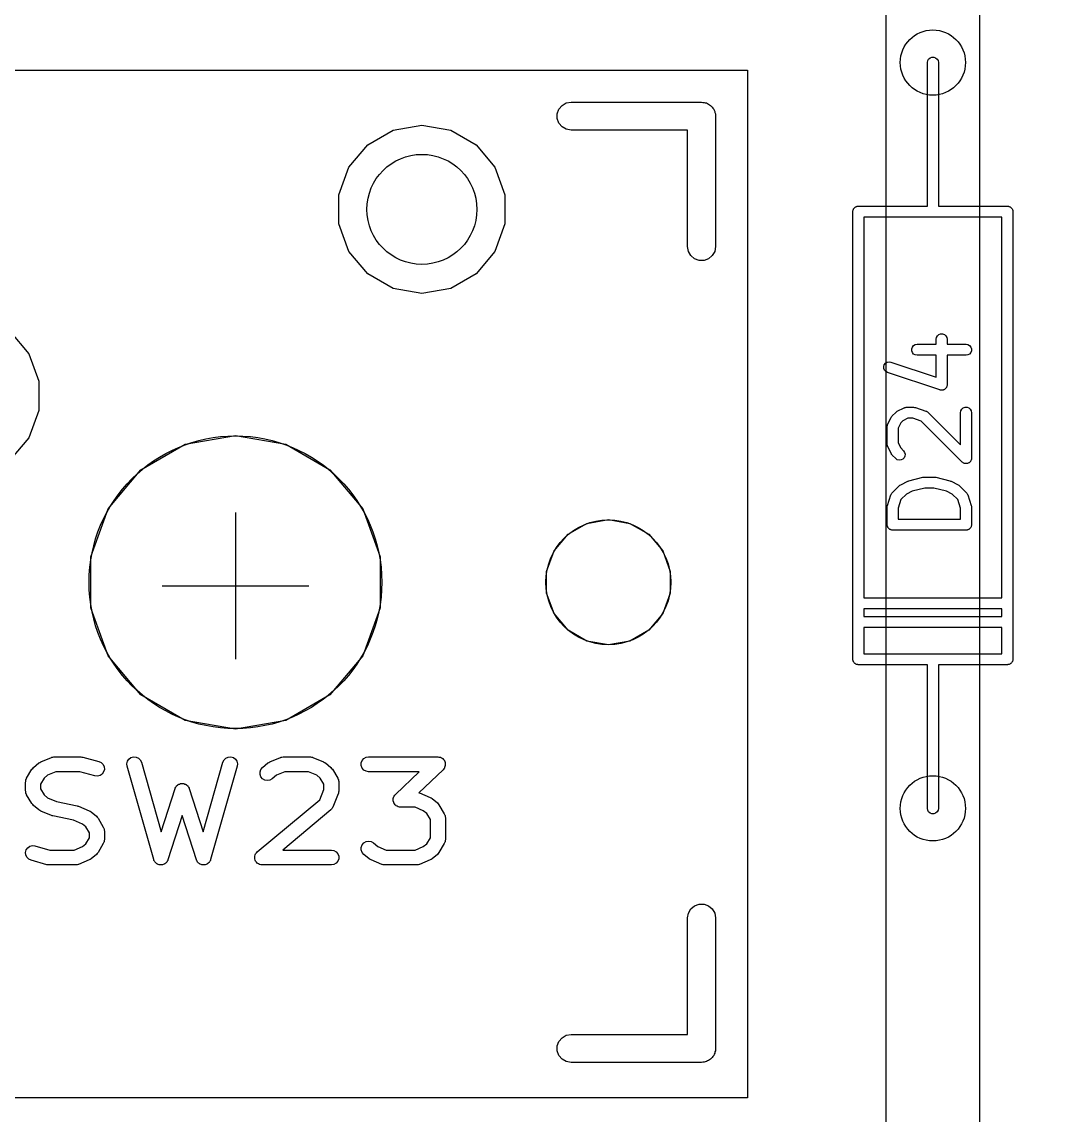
# Model space of a CAD drawing. Header units: millimetres. Extents: x 71 to 299, y 93 to 256.
# Drawn here: x 149.79 to 164.01, y 170.52 to 185.42 of the extents above; entities that cross this region are included whole.
import ezdxf

# ---------------------------------------------------------------- set-up
doc = ezdxf.new("R2010")
doc.units = ezdxf.units.MM
for name, color, linetype in [('BLACK', 7, 'Continuous'), ('PCB', 4, 'Continuous'), ('PCB_参照', 4, 'Continuous'), ('プレート', 6, 'Continuous'), ('物理キー', 7, 'Continuous')]:
    doc.layers.add(name, color=color, linetype=linetype)

# ---------------------------------------------------------------- blocks, each defined once
blk = doc.blocks.new('PCB詳細')
at = {"layer": 'BLACK'}
for p, q in [((97.925, -71.92), (97.9295, -71.8943)), ((97.925, -73.19), (97.925, -71.92)), ((97.9295, -71.8943), (97.9425, -71.8718)), ((97.9425, -71.8718), (97.9625, -71.855)), ((97.9625, -71.855), (97.987, -71.8461)), ((97.987, -71.8461), (98.013, -71.8461)), ((98.013, -71.8461), (98.0375, -71.855)), ((98.0375, -71.855), (98.0575, -71.8718)), ((98.0575, -71.8718), (98.0705, -71.8943)), ((98.0705, -71.8943), (98.075, -71.92)), ((98.075, -71.92), (98.075, -73.19)), ((92.907, -72.5547), (92.9495, -72.5041)), ((92.9495, -72.5041), (93.0068, -72.471)), ((93.0068, -72.471), (93.072, -72.4595)), ((93.072, -72.4595), (94.85, -72.4595)), ((94.85, -72.4595), (94.8664, -72.4624)), ((94.8664, -72.4624), (94.8831, -72.4624)), ((94.8831, -72.4624), (94.8987, -72.4681)), ((94.8987, -72.4681), (94.9152, -72.471)), ((94.9152, -72.471), (94.9296, -72.4793)), ((94.9296, -72.4793), (94.9453, -72.485)), ((94.9453, -72.485), (94.958, -72.4957)), ((94.958, -72.4957), (94.9725, -72.5041)), ((94.9725, -72.5041), (94.9832, -72.5168)), ((94.9832, -72.5168), (94.9959, -72.5275)), ((94.9959, -72.5275), (95.0043, -72.542)), ((92.8844, -72.6169), (92.907, -72.5547)), ((92.8844, -72.6831), (92.8844, -72.6169)), ((95.0043, -72.542), (95.015, -72.5547)), ((95.015, -72.5547), (95.0207, -72.5704)), ((95.0207, -72.5704), (95.029, -72.5848)), ((95.029, -72.5848), (95.0319, -72.6013)), ((95.0319, -72.6013), (95.0376, -72.6169)), ((95.0376, -72.6169), (95.0376, -72.6336)), ((95.0376, -72.6336), (95.0405, -72.65)), ((95.0405, -72.65), (95.0405, -74.428)), ((90.6476, -72.8418), (91.04, -72.7726)), ((91.04, -72.7726), (91.4324, -72.8418)), ((92.907, -72.7452), (92.8844, -72.6831)), ((92.9495, -72.7959), (92.907, -72.7452)), ((93.0068, -72.829), (92.9495, -72.7959)), ((90.3025, -73.0411), (90.6476, -72.8418)), ((91.4324, -72.8418), (91.7775, -73.0411)), ((93.072, -72.8405), (93.0068, -72.829)), ((94.6595, -72.8405), (93.072, -72.8405)), ((94.6595, -74.428), (94.6595, -72.8405)), ((90.0464, -73.3463), (90.3025, -73.0411)), ((91.7775, -73.0411), (92.0336, -73.3463)), ((97.925, -73.877), (97.925, -73.19)), ((98.075, -73.19), (98.075, -73.877)), ((89.9101, -73.7208), (90.0464, -73.3463)), ((92.0336, -73.3463), (92.1699, -73.7208)), ((89.9101, -74.1192), (89.9101, -73.7208)), ((92.1699, -73.7208), (92.1699, -74.1192)), ((96.909, -73.952), (96.9101, -73.9455)), ((96.909, -80.048), (96.909, -73.952)), ((96.9101, -73.939), (96.9124, -73.9328)), ((96.9101, -73.9455), (96.9101, -73.939)), ((96.9124, -73.9328), (96.9135, -73.9263)), ((96.9135, -73.9263), (96.9168, -73.9207)), ((96.9168, -73.9207), (96.919, -73.9145)), ((96.919, -73.9145), (96.9233, -73.9095)), ((96.9233, -73.9095), (96.9265, -73.9038)), ((96.9265, -73.9038), (96.9316, -73.8996)), ((96.9316, -73.8996), (96.9358, -73.8945)), ((96.9358, -73.8945), (96.9415, -73.8913)), ((96.9415, -73.8913), (96.9465, -73.887)), ((96.9465, -73.887), (96.9527, -73.8848)), ((96.9527, -73.8848), (96.9583, -73.8815)), ((96.9583, -73.8815), (96.9648, -73.8804)), ((96.9648, -73.8804), (96.971, -73.8781)), ((96.971, -73.8781), (96.9775, -73.8781)), ((96.9775, -73.8781), (96.984, -73.877)), ((96.984, -73.877), (97.925, -73.877)), ((98.075, -73.877), (99.016, -73.877)), ((99.016, -73.877), (99.0225, -73.8781)), ((99.0225, -73.8781), (99.029, -73.8781)), ((99.029, -73.8781), (99.0352, -73.8804)), ((99.0352, -73.8804), (99.0417, -73.8815)), ((99.0417, -73.8815), (99.0473, -73.8848)), ((99.0473, -73.8848), (99.0535, -73.887)), ((99.0535, -73.887), (99.0585, -73.8913)), ((99.0585, -73.8913), (99.0642, -73.8945)), ((99.0642, -73.8945), (99.0684, -73.8996)), ((99.0684, -73.8996), (99.0735, -73.9038)), ((99.0735, -73.9038), (99.0767, -73.9095)), ((99.0767, -73.9095), (99.081, -73.9145)), ((99.081, -73.9145), (99.0832, -73.9207)), ((99.0832, -73.9207), (99.0865, -73.9263)), ((99.0865, -73.9263), (99.0876, -73.9328)), ((99.0876, -73.9328), (99.0899, -73.939)), ((99.0899, -73.939), (99.0899, -73.9455)), ((99.0899, -73.9455), (99.091, -73.952)), ((99.091, -73.952), (99.091, -80.048)), ((90.0464, -74.4937), (89.9101, -74.1192)), ((92.1699, -74.1192), (92.0336, -74.4937)), ((98, -74.027), (97.059, -74.027)), ((97.059, -74.027), (97.059, -79.211)), ((98.941, -74.027), (98, -74.027)), ((98.941, -79.211), (98.941, -74.027)), ((94.671, -74.4932), (94.6595, -74.428)), ((95.0405, -74.428), (95.029, -74.4932)), ((90.3025, -74.7989), (90.0464, -74.4937)), ((92.0336, -74.4937), (91.7775, -74.7989)), ((94.7041, -74.5505), (94.671, -74.4932)), ((94.7548, -74.593), (94.7041, -74.5505)), ((94.8169, -74.6156), (94.7548, -74.593)), ((94.9453, -74.593), (94.8831, -74.6156)), ((94.9959, -74.5505), (94.9453, -74.593)), ((95.029, -74.4932), (94.9959, -74.5505)), ((94.8831, -74.6156), (94.8169, -74.6156)), ((90.6476, -74.9982), (90.3025, -74.7989)), ((91.7775, -74.7989), (91.4324, -74.9982)), ((91.04, -75.0674), (90.6476, -74.9982)), ((91.4324, -74.9982), (91.04, -75.0674)), ((85.4275, -75.5811), (85.6836, -75.8863)), ((98.0486, -75.6648), (98.0616, -75.6423)), ((98.0616, -75.6423), (98.0815, -75.6255)), ((98.0815, -75.6255), (98.106, -75.6166)), ((98.106, -75.6166), (98.1321, -75.6166)), ((98.1321, -75.6166), (98.1565, -75.6255)), ((98.1565, -75.6255), (98.1765, -75.6423)), ((98.1765, -75.6423), (98.1895, -75.6648)), ((97.7119, -75.8203), (97.7208, -75.7958)), ((97.7208, -75.7958), (97.7375, -75.7759)), ((97.7375, -75.7759), (97.7601, -75.7629)), ((97.7601, -75.7629), (97.7857, -75.7583)), ((97.7857, -75.7583), (98.044, -75.7583)), ((98.044, -75.6905), (98.0486, -75.6648)), ((98.044, -75.7583), (98.044, -75.6905)), ((98.1895, -75.6648), (98.194, -75.6905)), ((98.194, -75.6905), (98.194, -75.7583)), ((98.194, -75.7583), (98.4524, -75.7583)), ((98.4524, -75.7583), (98.478, -75.7629)), ((98.478, -75.7629), (98.5006, -75.7759)), ((98.5006, -75.7759), (98.5173, -75.7958)), ((98.5173, -75.7958), (98.5262, -75.8203)), ((85.6836, -75.8863), (85.8199, -76.2608)), ((97.7119, -75.8464), (97.7119, -75.8203)), ((97.7208, -75.8708), (97.7119, -75.8464)), ((97.7375, -75.8908), (97.7208, -75.8708)), ((97.7601, -75.9038), (97.7375, -75.8908)), ((97.7857, -75.9083), (97.7601, -75.9038)), ((98.044, -75.9083), (97.7857, -75.9083)), ((98.044, -76.2055), (98.044, -75.9083)), ((98.4524, -75.9083), (98.194, -75.9083)), ((98.194, -75.9083), (98.194, -76.3095)), ((98.478, -75.9038), (98.4524, -75.9083)), ((98.5006, -75.8908), (98.478, -75.9038)), ((98.5173, -75.8708), (98.5006, -75.8908)), ((98.5262, -75.8464), (98.5173, -75.8708)), ((98.5262, -75.8203), (98.5262, -75.8464)), ((97.3306, -76.0604), (97.3388, -76.0357)), ((97.3313, -76.0865), (97.3306, -76.0604)), ((97.3409, -76.1107), (97.3313, -76.0865)), ((97.3388, -76.0357), (97.355, -76.0153)), ((97.355, -76.0153), (97.3772, -76.0017)), ((97.3772, -76.0017), (97.4027, -75.9965)), ((97.4027, -75.9965), (97.4285, -76.0003)), ((97.4285, -76.0003), (98.044, -76.2055)), ((97.3581, -76.1302), (97.3409, -76.1107)), ((97.381, -76.1426), (97.3581, -76.1302)), ((98.0953, -76.3807), (97.381, -76.1426)), ((85.8199, -76.2608), (85.8199, -76.6592)), ((98.1008, -76.3815), (98.0953, -76.3807)), ((98.106, -76.3834), (98.1008, -76.3815)), ((98.1136, -76.3834), (98.106, -76.3834)), ((98.1211, -76.3845), (98.1136, -76.3834)), ((98.1265, -76.3834), (98.1211, -76.3845)), ((98.1321, -76.3834), (98.1265, -76.3834)), ((98.1392, -76.3808), (98.1321, -76.3834)), ((98.1466, -76.3793), (98.1392, -76.3808)), ((98.1513, -76.3764), (98.1466, -76.3793)), ((98.1565, -76.3745), (98.1513, -76.3764)), ((98.1624, -76.3696), (98.1565, -76.3745)), ((98.1688, -76.3656), (98.1624, -76.3696)), ((98.1723, -76.3613), (98.1688, -76.3656)), ((98.1765, -76.3577), (98.1723, -76.3613)), ((98.1803, -76.3512), (98.1765, -76.3577)), ((98.185, -76.3452), (98.1803, -76.3512)), ((98.1868, -76.34), (98.185, -76.3452)), ((98.1895, -76.3352), (98.1868, -76.34)), ((98.1908, -76.3277), (98.1895, -76.3352)), ((98.1932, -76.3205), (98.1908, -76.3277)), ((98.194, -76.3095), (98.1931, -76.315)), ((98.1931, -76.315), (98.1932, -76.3205)), ((85.8199, -76.6592), (85.6836, -77.0337)), ((97.447, -76.7327), (97.4946, -76.6851)), ((97.4946, -76.6851), (97.5044, -76.6782)), ((97.5044, -76.6782), (97.5141, -76.671)), ((97.5141, -76.671), (97.6093, -76.6234)), ((97.6093, -76.6234), (97.6135, -76.6222)), ((97.6135, -76.6222), (97.6172, -76.62)), ((97.6172, -76.62), (97.6259, -76.6185)), ((97.6259, -76.6185), (97.6343, -76.616)), ((97.6343, -76.616), (97.6386, -76.6162)), ((97.6386, -76.6162), (97.6429, -76.6155)), ((97.6429, -76.6155), (97.7381, -76.6155)), ((97.7381, -76.6155), (97.7499, -76.6176)), ((97.7499, -76.6176), (97.7618, -76.6193)), ((97.7618, -76.6193), (97.9047, -76.6669)), ((97.9047, -76.6669), (97.9085, -76.669)), ((97.9085, -76.669), (97.9126, -76.6701)), ((97.9126, -76.6701), (97.9198, -76.6752)), ((97.9198, -76.6752), (97.9276, -76.6793)), ((97.9276, -76.6793), (97.9304, -76.6826)), ((97.9304, -76.6826), (97.934, -76.6851)), ((97.934, -76.6851), (98.3774, -77.1285)), ((98.3774, -76.6905), (98.3819, -76.6648)), ((98.3774, -77.1285), (98.3774, -76.6905)), ((98.3819, -76.6648), (98.3949, -76.6423)), ((98.3949, -76.6423), (98.4149, -76.6255)), ((98.4149, -76.6255), (98.4394, -76.6166)), ((98.4394, -76.6166), (98.4654, -76.6166)), ((98.4654, -76.6166), (98.4899, -76.6255)), ((98.4899, -76.6255), (98.5098, -76.6423)), ((98.5098, -76.6423), (98.5229, -76.6648)), ((98.5229, -76.6648), (98.5274, -76.6905)), ((98.5274, -76.6905), (98.5274, -77.3095)), ((97.3841, -76.8516), (97.3853, -76.8474)), ((97.3853, -76.8474), (97.4329, -76.7522)), ((97.4329, -76.7522), (97.4401, -76.7425)), ((97.4401, -76.7425), (97.447, -76.7327)), ((97.5616, -76.8301), (97.5274, -76.8987)), ((97.592, -76.7997), (97.5616, -76.8301)), ((97.6606, -76.7655), (97.592, -76.7997)), ((97.7259, -76.7655), (97.6606, -76.7655)), ((97.8404, -76.8036), (97.7259, -76.7655)), ((98.3993, -77.3626), (97.8404, -76.8036)), ((97.3774, -76.881), (97.3781, -76.8767)), ((97.3774, -77.119), (97.3774, -76.881)), ((97.3779, -76.8724), (97.3804, -76.864)), ((97.3781, -76.8767), (97.3779, -76.8724)), ((97.3804, -76.864), (97.3819, -76.8553)), ((97.3819, -76.8553), (97.3841, -76.8516)), ((97.5274, -76.8987), (97.5274, -77.1013)), ((85.6836, -77.0337), (85.4275, -77.3389)), ((87.2134, -77.4667), (87.8154, -77.1192)), ((87.8154, -77.1192), (88.5, -76.9985)), ((88.5, -76.9985), (89.1846, -77.1192)), ((89.1846, -77.1192), (89.7865, -77.4667)), ((97.3781, -77.1233), (97.3774, -77.119)), ((97.3779, -77.1276), (97.3781, -77.1233)), ((97.3804, -77.136), (97.3779, -77.1276)), ((97.3819, -77.1447), (97.3804, -77.136)), ((97.3841, -77.1484), (97.3819, -77.1447)), ((97.5274, -77.1013), (97.5616, -77.1699)), ((97.3853, -77.1526), (97.3841, -77.1484)), ((97.4329, -77.2478), (97.3853, -77.1526)), ((97.4401, -77.2575), (97.4329, -77.2478)), ((97.447, -77.2673), (97.4401, -77.2575)), ((97.4946, -77.3149), (97.447, -77.2673)), ((97.5616, -77.1699), (97.6007, -77.2089)), ((97.6007, -77.2089), (97.6156, -77.2302)), ((97.6201, -77.2813), (97.6091, -77.3049)), ((97.6156, -77.2302), (97.6223, -77.2554)), ((97.6223, -77.2554), (97.6201, -77.2813)), ((97.5159, -77.3299), (97.4946, -77.3149)), ((97.5411, -77.3366), (97.5159, -77.3299)), ((97.567, -77.3343), (97.5411, -77.3366)), ((97.5906, -77.3233), (97.567, -77.3343)), ((97.6091, -77.3049), (97.5906, -77.3233)), ((98.4074, -77.3682), (98.3993, -77.3626)), ((98.4149, -77.3745), (98.4074, -77.3682)), ((98.418, -77.3756), (98.4149, -77.3745)), ((98.4207, -77.3775), (98.418, -77.3756)), ((98.4302, -77.38), (98.4207, -77.3775)), ((98.4394, -77.3834), (98.4302, -77.38)), ((98.4427, -77.3834), (98.4394, -77.3834)), ((98.4458, -77.3842), (98.4427, -77.3834)), ((98.4556, -77.3834), (98.4458, -77.3842)), ((98.4654, -77.3834), (98.4556, -77.3834)), ((98.4685, -77.3823), (98.4654, -77.3834)), ((98.4718, -77.382), (98.4685, -77.3823)), ((98.4807, -77.3778), (98.4718, -77.382)), ((98.4899, -77.3745), (98.4807, -77.3778)), ((98.4924, -77.3724), (98.4899, -77.3745)), ((98.4954, -77.371), (98.4924, -77.3724)), ((98.5023, -77.364), (98.4954, -77.371)), ((98.5098, -77.3577), (98.5023, -77.364)), ((98.5115, -77.3549), (98.5098, -77.3577)), ((98.5138, -77.3525), (98.5115, -77.3549)), ((98.518, -77.3437), (98.5138, -77.3525)), ((98.5229, -77.3352), (98.518, -77.3437)), ((98.5234, -77.3319), (98.5229, -77.3352)), ((98.5248, -77.3289), (98.5234, -77.3319)), ((98.5257, -77.3192), (98.5248, -77.3289)), ((98.5274, -77.3095), (98.5257, -77.3192)), ((86.7666, -77.9992), (87.2134, -77.4667)), ((89.7865, -77.4667), (90.2334, -77.9992)), ((97.6723, -77.6177), (97.8628, -77.5701)), ((97.8628, -77.5701), (97.8719, -77.5695)), ((97.8719, -77.5695), (97.881, -77.5679)), ((97.881, -77.5679), (98.0238, -77.5679)), ((98.0238, -77.5679), (98.0328, -77.5695)), ((98.0328, -77.5695), (98.042, -77.5701)), ((98.042, -77.5701), (98.2325, -77.6177)), ((97.447, -77.7803), (97.5422, -77.6851)), ((97.5422, -77.6851), (97.552, -77.6782)), ((97.552, -77.6782), (97.5617, -77.671)), ((97.5617, -77.671), (97.6569, -77.6234)), ((97.6569, -77.6234), (97.6648, -77.6211)), ((97.6648, -77.6211), (97.6723, -77.6177)), ((97.8902, -77.7179), (97.7167, -77.7612)), ((98.0146, -77.7179), (97.8902, -77.7179)), ((98.1881, -77.7612), (98.0146, -77.7179)), ((98.2325, -77.6177), (98.24, -77.6211)), ((98.24, -77.6211), (98.2478, -77.6234)), ((98.2478, -77.6234), (98.3431, -77.671)), ((98.3431, -77.671), (98.3527, -77.6782)), ((98.3527, -77.6782), (98.3626, -77.6851)), ((98.3626, -77.6851), (98.4578, -77.7803)), ((97.3812, -77.9525), (97.4288, -77.8096)), ((97.4288, -77.8096), (97.4309, -77.8058)), ((97.4309, -77.8058), (97.432, -77.8016)), ((97.432, -77.8016), (97.4371, -77.7944)), ((97.4371, -77.7944), (97.4413, -77.7867)), ((97.4413, -77.7867), (97.4445, -77.7838)), ((97.4445, -77.7838), (97.447, -77.7803)), ((97.5656, -77.8738), (97.5274, -77.9884)), ((97.6397, -77.7997), (97.5656, -77.8738)), ((97.7167, -77.7612), (97.6397, -77.7997)), ((98.2651, -77.7997), (98.1881, -77.7612)), ((98.3392, -77.8738), (98.2651, -77.7997)), ((98.3774, -77.9884), (98.3392, -77.8738)), ((98.4578, -77.7803), (98.4603, -77.7838)), ((98.4603, -77.7838), (98.4635, -77.7867)), ((98.4635, -77.7867), (98.4677, -77.7944)), ((98.4677, -77.7944), (98.4727, -77.8016)), ((98.4727, -77.8016), (98.4739, -77.8058)), ((98.4739, -77.8058), (98.4759, -77.8096)), ((98.4759, -77.8096), (98.5235, -77.9525)), ((86.5289, -78.6524), (86.7666, -77.9992)), ((90.2334, -77.9992), (90.4711, -78.6524)), ((97.3774, -77.9762), (97.3795, -77.9643)), ((97.3774, -78.2143), (97.3774, -77.9762)), ((97.3795, -77.9643), (97.3812, -77.9525)), ((97.5274, -77.9884), (97.5274, -78.1393)), ((98.3774, -78.1393), (98.3774, -77.9884)), ((98.5235, -77.9525), (98.5253, -77.9643)), ((98.5253, -77.9643), (98.5274, -77.9762)), ((98.5274, -77.9762), (98.5274, -78.2143)), ((93.2879, -78.1974), (93.58, -78.1458)), ((93.58, -78.1458), (93.8721, -78.1974)), ((97.5274, -78.1393), (98.3774, -78.1393)), ((93.031, -78.3457), (93.2879, -78.1974)), ((93.8721, -78.1974), (94.129, -78.3457)), ((97.3785, -78.2207), (97.3774, -78.2143)), ((97.3785, -78.2273), (97.3785, -78.2207)), ((97.3808, -78.2335), (97.3785, -78.2273)), ((97.3819, -78.2399), (97.3808, -78.2335)), ((97.3852, -78.2456), (97.3819, -78.2399)), ((97.3874, -78.2518), (97.3852, -78.2456)), ((97.3916, -78.2568), (97.3874, -78.2518)), ((97.3949, -78.2625), (97.3916, -78.2568)), ((97.4, -78.2667), (97.3949, -78.2625)), ((97.4042, -78.2717), (97.4, -78.2667)), ((97.4099, -78.275), (97.4042, -78.2717)), ((97.4149, -78.2792), (97.4099, -78.275)), ((97.421, -78.2815), (97.4149, -78.2792)), ((97.4267, -78.2848), (97.421, -78.2815)), ((97.4332, -78.2859), (97.4267, -78.2848)), ((97.4394, -78.2881), (97.4332, -78.2859)), ((97.4459, -78.2881), (97.4394, -78.2881)), ((97.4524, -78.2893), (97.4459, -78.2881)), ((98.4524, -78.2893), (97.4524, -78.2893)), ((98.4588, -78.2881), (98.4524, -78.2893)), ((98.4654, -78.2881), (98.4588, -78.2881)), ((98.4716, -78.2859), (98.4654, -78.2881)), ((98.478, -78.2848), (98.4716, -78.2859)), ((98.4837, -78.2815), (98.478, -78.2848)), ((98.4899, -78.2792), (98.4837, -78.2815)), ((98.4949, -78.275), (98.4899, -78.2792)), ((98.5006, -78.2717), (98.4949, -78.275)), ((98.5048, -78.2667), (98.5006, -78.2717)), ((98.5098, -78.2625), (98.5048, -78.2667)), ((98.5131, -78.2568), (98.5098, -78.2625)), ((98.5173, -78.2518), (98.5131, -78.2568)), ((98.5196, -78.2456), (98.5173, -78.2518)), ((98.5229, -78.2399), (98.5196, -78.2456)), ((98.524, -78.2335), (98.5229, -78.2399)), ((98.5262, -78.2273), (98.524, -78.2335)), ((98.5274, -78.2143), (98.5262, -78.2207)), ((98.5262, -78.2207), (98.5262, -78.2273)), ((92.8403, -78.5729), (93.031, -78.3457)), ((94.129, -78.3457), (94.3197, -78.5729)), ((92.7388, -78.8517), (92.8403, -78.5729)), ((94.3197, -78.5729), (94.4212, -78.8517)), ((86.5289, -79.3476), (86.5289, -78.6524)), ((90.4711, -78.6524), (90.4711, -79.3476)), ((92.7388, -79.1483), (92.7388, -78.8517)), ((94.4212, -78.8517), (94.4212, -79.1483)), ((92.8403, -79.4271), (92.7388, -79.1483)), ((94.4212, -79.1483), (94.3197, -79.4271)), ((97.059, -79.211), (98.941, -79.211)), ((86.7666, -80.0008), (86.5289, -79.3476)), ((90.4711, -79.3476), (90.2334, -80.0008)), ((97.059, -79.361), (97.059, -79.465)), ((98.941, -79.361), (97.059, -79.361)), ((98.941, -79.465), (98.941, -79.361)), ((93.031, -79.6543), (92.8403, -79.4271)), ((94.3197, -79.4271), (94.129, -79.6543)), ((97.059, -79.465), (98.941, -79.465)), ((93.2879, -79.8026), (93.031, -79.6543)), ((94.129, -79.6543), (93.8721, -79.8026)), ((98.941, -79.615), (97.059, -79.615)), ((97.059, -79.615), (97.059, -79.973)), ((98.941, -79.973), (98.941, -79.615)), ((93.58, -79.8541), (93.2879, -79.8026)), ((93.8721, -79.8026), (93.58, -79.8541)), ((97.059, -79.973), (98, -79.973)), ((98, -79.973), (98.941, -79.973)), ((87.2134, -80.5332), (86.7666, -80.0008)), ((90.2334, -80.0008), (89.7865, -80.5332)), ((96.9101, -80.0545), (96.909, -80.048)), ((96.9101, -80.061), (96.9101, -80.0545)), ((96.9124, -80.0672), (96.9101, -80.061)), ((96.9135, -80.0737), (96.9124, -80.0672)), ((96.9168, -80.0793), (96.9135, -80.0737)), ((96.919, -80.0855), (96.9168, -80.0793)), ((96.9233, -80.0905), (96.919, -80.0855)), ((96.9265, -80.0962), (96.9233, -80.0905)), ((96.9316, -80.1004), (96.9265, -80.0962)), ((96.9358, -80.1055), (96.9316, -80.1004)), ((96.9415, -80.1087), (96.9358, -80.1055)), ((96.9465, -80.113), (96.9415, -80.1087)), ((96.9527, -80.1152), (96.9465, -80.113)), ((96.9583, -80.1185), (96.9527, -80.1152)), ((96.9648, -80.1196), (96.9583, -80.1185)), ((96.971, -80.1219), (96.9648, -80.1196)), ((96.9775, -80.1219), (96.971, -80.1219)), ((96.984, -80.123), (96.9775, -80.1219)), ((97.925, -80.123), (96.984, -80.123)), ((97.925, -80.81), (97.925, -80.123)), ((99.016, -80.123), (98.075, -80.123)), ((98.075, -80.123), (98.075, -80.81)), ((99.0225, -80.1219), (99.016, -80.123)), ((99.029, -80.1219), (99.0225, -80.1219)), ((99.0352, -80.1196), (99.029, -80.1219)), ((99.0417, -80.1185), (99.0352, -80.1196)), ((99.0473, -80.1152), (99.0417, -80.1185)), ((99.0535, -80.113), (99.0473, -80.1152)), ((99.0585, -80.1087), (99.0535, -80.113)), ((99.0642, -80.1055), (99.0585, -80.1087)), ((99.0684, -80.1004), (99.0642, -80.1055)), ((99.0735, -80.0962), (99.0684, -80.1004)), ((99.0767, -80.0905), (99.0735, -80.0962)), ((99.081, -80.0855), (99.0767, -80.0905)), ((99.0832, -80.0793), (99.081, -80.0855)), ((99.0865, -80.0737), (99.0832, -80.0793)), ((99.0876, -80.0672), (99.0865, -80.0737)), ((99.0899, -80.061), (99.0876, -80.0672)), ((99.091, -80.048), (99.0899, -80.0545)), ((99.0899, -80.0545), (99.0899, -80.061)), ((87.8154, -80.8808), (87.2134, -80.5332)), ((89.7865, -80.5332), (89.1846, -80.8808)), ((97.925, -82.08), (97.925, -80.81)), ((98.075, -80.81), (98.075, -82.08)), ((88.5, -81.0015), (87.8154, -80.8808)), ((89.1846, -80.8808), (88.5, -81.0015)), ((85.7498, -81.5224), (85.8224, -81.4619)), ((85.8224, -81.4619), (85.8356, -81.4544)), ((85.8356, -81.4544), (85.8484, -81.4462)), ((85.8484, -81.4462), (85.9935, -81.3857)), ((85.9935, -81.3857), (85.9958, -81.3852)), ((85.9958, -81.3852), (85.9978, -81.3841)), ((85.9978, -81.3841), (86.0129, -81.3814)), ((86.0129, -81.3814), (86.0279, -81.378)), ((86.0279, -81.378), (86.0303, -81.3783)), ((86.0303, -81.3783), (86.0326, -81.3779)), ((86.0326, -81.3779), (86.3954, -81.3779)), ((86.3954, -81.3779), (86.409, -81.3803)), ((86.409, -81.3803), (86.4226, -81.3816)), ((86.4226, -81.3816), (86.6403, -81.4421)), ((86.6403, -81.4421), (86.6722, -81.4573)), ((86.6722, -81.4573), (86.6969, -81.4825)), ((87.0198, -81.4723), (87.0284, -81.4381)), ((87.0284, -81.4381), (87.0481, -81.4089)), ((87.0481, -81.4089), (87.0767, -81.3882)), ((87.0767, -81.3882), (87.1106, -81.3785)), ((87.1106, -81.3785), (87.1458, -81.381)), ((87.1458, -81.381), (87.178, -81.3953)), ((87.178, -81.3953), (87.2034, -81.4199)), ((87.2034, -81.4199), (87.2188, -81.4516)), ((87.2188, -81.4516), (87.4895, -82.399)), ((88.0591, -82.399), (88.3297, -81.4516)), ((88.3297, -81.4516), (88.3452, -81.4199)), ((88.3452, -81.4199), (88.3705, -81.3953)), ((88.3705, -81.3953), (88.4028, -81.381)), ((88.4028, -81.381), (88.438, -81.3785)), ((88.438, -81.3785), (88.4719, -81.3882)), ((88.4719, -81.3882), (88.5004, -81.4089)), ((88.5004, -81.4089), (88.5202, -81.4381)), ((88.5202, -81.4381), (88.5288, -81.4723)), ((88.8704, -81.5224), (88.943, -81.4619)), ((88.943, -81.4619), (88.9561, -81.4544)), ((88.9561, -81.4544), (88.9689, -81.4462)), ((88.9689, -81.4462), (89.1141, -81.3857)), ((89.1141, -81.3857), (89.1164, -81.3852)), ((89.1164, -81.3852), (89.1184, -81.3841)), ((89.1184, -81.3841), (89.1335, -81.3814)), ((89.1335, -81.3814), (89.1485, -81.378)), ((89.1485, -81.378), (89.1508, -81.3783)), ((89.1508, -81.3783), (89.1531, -81.3779)), ((89.1531, -81.3779), (89.516, -81.3779)), ((89.516, -81.3779), (89.5183, -81.3783)), ((89.5183, -81.3783), (89.5206, -81.378)), ((89.5206, -81.378), (89.5356, -81.3814)), ((89.5356, -81.3814), (89.5507, -81.3841)), ((89.5507, -81.3841), (89.5528, -81.3852)), ((89.5528, -81.3852), (89.5551, -81.3857)), ((89.5551, -81.3857), (89.7002, -81.4462)), ((89.7002, -81.4462), (89.713, -81.4544)), ((89.713, -81.4544), (89.7262, -81.4619)), ((89.7262, -81.4619), (89.7988, -81.5224)), ((90.2142, -81.4619), (90.2263, -81.4287)), ((90.2142, -81.4972), (90.2142, -81.4619)), ((90.2263, -81.4287), (90.249, -81.4017)), ((90.249, -81.4017), (90.2795, -81.3841)), ((90.2795, -81.3841), (90.3143, -81.3779)), ((90.3143, -81.3779), (91.2577, -81.3779)), ((91.2577, -81.3779), (91.272, -81.3804)), ((91.272, -81.3804), (91.2864, -81.3821)), ((91.2864, -81.3821), (91.2893, -81.3835)), ((91.2893, -81.3835), (91.2925, -81.3841)), ((91.2925, -81.3841), (91.305, -81.3913)), ((91.305, -81.3913), (91.318, -81.3977)), ((91.318, -81.3977), (91.3202, -81.4001)), ((91.3202, -81.4001), (91.323, -81.4017)), ((91.323, -81.4017), (91.3323, -81.4128)), ((91.3323, -81.4128), (91.3423, -81.4233)), ((91.3423, -81.4233), (91.3436, -81.4263)), ((91.3436, -81.4263), (91.3457, -81.4287)), ((91.3457, -81.4287), (91.3507, -81.4423)), ((91.3507, -81.4423), (91.3565, -81.4556)), ((91.3565, -81.4556), (91.3567, -81.4588)), ((91.3567, -81.4588), (91.3578, -81.4619)), ((91.3578, -81.4619), (91.3578, -81.4764)), ((85.6552, -81.6692), (85.7277, -81.5482)), ((85.7277, -81.5482), (85.7388, -81.5354)), ((85.7388, -81.5354), (85.7498, -81.5224)), ((86.0529, -81.5811), (85.9407, -81.6279)), ((86.3816, -81.5811), (86.0529, -81.5811)), ((86.5859, -81.6379), (86.3816, -81.5811)), ((86.6843, -81.6125), (86.6552, -81.6325)), ((86.7048, -81.5838), (86.6843, -81.6125)), ((86.6969, -81.4825), (86.7115, -81.5146)), ((86.7143, -81.5498), (86.7048, -81.5838)), ((86.7115, -81.5146), (86.7143, -81.5498)), ((87.0235, -81.5074), (87.0198, -81.4723)), ((87.3863, -82.7774), (87.0235, -81.5074)), ((88.5251, -81.5074), (88.1623, -82.7774)), ((88.5288, -81.4723), (88.5251, -81.5074)), ((88.8353, -81.6178), (88.8354, -81.5825)), ((88.8354, -81.5825), (88.8476, -81.5494)), ((88.8476, -81.5494), (88.8704, -81.5224)), ((89.1735, -81.5811), (89.0612, -81.6279)), ((89.4957, -81.5811), (89.1735, -81.5811)), ((89.6079, -81.6279), (89.4957, -81.5811)), ((89.7988, -81.5224), (89.8097, -81.5354)), ((89.8097, -81.5354), (89.8208, -81.5482)), ((89.8208, -81.5482), (89.8934, -81.6692)), ((90.2263, -81.5303), (90.2142, -81.4972)), ((90.249, -81.5574), (90.2263, -81.5303)), ((90.2795, -81.575), (90.249, -81.5574)), ((90.3143, -81.5811), (90.2795, -81.575)), ((91.0037, -81.5811), (90.3143, -81.5811)), ((90.6796, -81.8898), (91.0037, -81.5811)), ((91.3278, -81.5531), (90.998, -81.8671)), ((91.3364, -81.5414), (91.3278, -81.5531)), ((91.3457, -81.5303), (91.3364, -81.5414)), ((91.3468, -81.5273), (91.3457, -81.5303)), ((91.3487, -81.5247), (91.3468, -81.5273)), ((91.3528, -81.5108), (91.3487, -81.5247)), ((91.3578, -81.4972), (91.3528, -81.5108)), ((91.3578, -81.4764), (91.3587, -81.4908)), ((91.3587, -81.4908), (91.3578, -81.4939)), ((91.3578, -81.4939), (91.3578, -81.4972)), ((85.6407, -81.7214), (85.6424, -81.7118)), ((85.6407, -81.8424), (85.6407, -81.7214)), ((85.6424, -81.7118), (85.6425, -81.7021)), ((85.6425, -81.7021), (85.6454, -81.6946)), ((85.6454, -81.6946), (85.6468, -81.6867)), ((85.6468, -81.6867), (85.6517, -81.6782)), ((85.6517, -81.6782), (85.6552, -81.6692)), ((85.8931, -81.6675), (85.8439, -81.7496)), ((85.8439, -81.7496), (85.8439, -81.8142)), ((85.9407, -81.6279), (85.8931, -81.6675)), ((86.6211, -81.6413), (86.5859, -81.6379)), ((86.6552, -81.6325), (86.6211, -81.6413)), ((87.7099, -81.7657), (87.7201, -81.7565)), ((87.7201, -81.7565), (87.7238, -81.7549)), ((87.7238, -81.7549), (87.727, -81.7525)), ((87.727, -81.7525), (87.74, -81.7483)), ((87.74, -81.7483), (87.7527, -81.7431)), ((87.7527, -81.7431), (87.7568, -81.7429)), ((87.7568, -81.7429), (87.7606, -81.7417)), ((87.7606, -81.7417), (87.7743, -81.7422)), ((87.7743, -81.7422), (87.788, -81.7417)), ((87.788, -81.7417), (87.7918, -81.7429)), ((87.7918, -81.7429), (87.7959, -81.7431)), ((87.7959, -81.7431), (87.8085, -81.7483)), ((87.8085, -81.7483), (87.8216, -81.7525)), ((87.8216, -81.7525), (87.8248, -81.7549)), ((87.8248, -81.7549), (87.8285, -81.7565)), ((87.8285, -81.7565), (87.8387, -81.7657)), ((88.8473, -81.651), (88.8353, -81.6178)), ((88.8699, -81.6781), (88.8473, -81.651)), ((88.9004, -81.6958), (88.8699, -81.6781)), ((88.9351, -81.7021), (88.9004, -81.6958)), ((88.9699, -81.6961), (88.9351, -81.7021)), ((89.0005, -81.6785), (88.9699, -81.6961)), ((89.0612, -81.6279), (89.0005, -81.6785)), ((89.6554, -81.6675), (89.6079, -81.6279)), ((89.7047, -81.7496), (89.6554, -81.6675)), ((89.7047, -81.8228), (89.7047, -81.7496)), ((89.8934, -81.6692), (89.8969, -81.6782)), ((89.8969, -81.6782), (89.9018, -81.6867)), ((89.9018, -81.6867), (89.9032, -81.6946)), ((89.9032, -81.6946), (89.906, -81.7021)), ((89.906, -81.7021), (89.9062, -81.7118)), ((89.9062, -81.7118), (89.9079, -81.7214)), ((89.9079, -81.7214), (89.9079, -81.8424)), ((85.6424, -81.852), (85.6407, -81.8424)), ((85.6425, -81.8617), (85.6424, -81.852)), ((85.6454, -81.8692), (85.6425, -81.8617)), ((85.6468, -81.8771), (85.6454, -81.8692)), ((85.6517, -81.8856), (85.6468, -81.8771)), ((85.6552, -81.8947), (85.6517, -81.8856)), ((85.7277, -82.0156), (85.6552, -81.8947)), ((85.8439, -81.8142), (85.8931, -81.8963)), ((85.8931, -81.8963), (85.9407, -81.9359)), ((87.4895, -82.399), (87.6775, -81.8114)), ((87.6775, -81.8114), (87.6794, -81.8078)), ((87.6794, -81.8078), (87.6803, -81.8039)), ((87.6803, -81.8039), (87.6876, -81.7923)), ((87.6876, -81.7923), (87.6939, -81.7802)), ((87.6939, -81.7802), (87.6969, -81.7775)), ((87.6969, -81.7775), (87.6991, -81.7741)), ((87.6991, -81.7741), (87.7099, -81.7657)), ((87.8387, -81.7657), (87.8495, -81.7741)), ((87.8495, -81.7741), (87.8516, -81.7775)), ((87.8516, -81.7775), (87.8546, -81.7802)), ((87.8546, -81.7802), (87.861, -81.7923)), ((87.861, -81.7923), (87.8683, -81.8039)), ((87.8683, -81.8039), (87.8692, -81.8078)), ((87.8692, -81.8078), (87.8711, -81.8114)), ((87.8711, -81.8114), (88.0591, -82.399)), ((89.6489, -81.9622), (89.7047, -81.8228)), ((89.9006, -81.8801), (89.828, -82.0615)), ((89.9009, -81.8785), (89.9006, -81.8801)), ((89.9018, -81.8771), (89.9009, -81.8785)), ((89.9045, -81.8613), (89.9018, -81.8771)), ((89.9078, -81.8456), (89.9045, -81.8613)), ((89.9079, -81.8424), (89.9076, -81.844)), ((89.9076, -81.844), (89.9078, -81.8456)), ((90.6606, -81.9156), (90.6617, -81.9125)), ((90.6617, -81.9125), (90.671, -81.9014)), ((90.671, -81.9014), (90.6796, -81.8898)), ((90.998, -81.8671), (91.0022, -81.8679)), ((91.0022, -81.8679), (91.0042, -81.869)), ((91.0042, -81.869), (91.0065, -81.8695)), ((91.0065, -81.8695), (91.1516, -81.93)), ((85.7389, -82.0284), (85.7277, -82.0156)), ((85.7498, -82.0414), (85.7389, -82.0284)), ((85.8224, -82.1019), (85.7498, -82.0414)), ((85.9407, -81.9359), (86.0627, -81.9868)), ((86.0627, -81.9868), (86.3436, -82.0453)), ((86.3436, -82.0453), (86.3525, -82.0489)), ((86.3525, -82.0489), (86.3619, -82.051)), ((86.3619, -82.051), (86.5071, -82.1115)), ((88.7978, -82.6715), (89.6489, -81.9622)), ((89.828, -82.0615), (89.8241, -82.0679)), ((90.6487, -81.952), (90.6497, -81.9489)), ((90.6497, -81.9665), (90.6487, -81.952)), ((90.6497, -81.9457), (90.6546, -81.9321)), ((90.6497, -81.9489), (90.6497, -81.9457)), ((90.6497, -81.981), (90.6497, -81.9665)), ((90.6508, -81.984), (90.6497, -81.981)), ((90.651, -81.9872), (90.6508, -81.984)), ((90.6568, -82.0005), (90.651, -81.9872)), ((90.6546, -81.9321), (90.6587, -81.9182)), ((90.6617, -82.0141), (90.6568, -82.0005)), ((90.6587, -81.9182), (90.6606, -81.9156)), ((90.6638, -82.0166), (90.6617, -82.0141)), ((90.6651, -82.0196), (90.6638, -82.0166)), ((90.6751, -82.0301), (90.6651, -82.0196)), ((90.6844, -82.0412), (90.6751, -82.0301)), ((90.6872, -82.0428), (90.6844, -82.0412)), ((90.6894, -82.0451), (90.6872, -82.0428)), ((90.7024, -82.0516), (90.6894, -82.0451)), ((90.715, -82.0588), (90.7024, -82.0516)), ((90.7181, -82.0594), (90.715, -82.0588)), ((90.721, -82.0608), (90.7181, -82.0594)), ((90.7354, -82.0624), (90.721, -82.0608)), ((91.1516, -81.93), (91.1644, -81.9382)), ((91.1644, -81.9382), (91.1776, -81.9458)), ((91.1776, -81.9458), (91.2502, -82.0062)), ((91.2502, -82.0062), (91.2611, -82.0192)), ((91.2611, -82.0192), (91.2723, -82.032)), ((91.2723, -82.032), (91.3448, -82.153)), ((85.8356, -82.1094), (85.8224, -82.1019)), ((85.8484, -82.1176), (85.8356, -82.1094)), ((85.9935, -82.1781), (85.8484, -82.1176)), ((86.0029, -82.1802), (85.9935, -82.1781)), ((86.0118, -82.1837), (86.0029, -82.1802)), ((86.2927, -82.2423), (86.0118, -82.1837)), ((86.5071, -82.1115), (86.5199, -82.1196)), ((86.5199, -82.1196), (86.533, -82.1272)), ((86.533, -82.1272), (86.6056, -82.1877)), ((86.6056, -82.1877), (86.6166, -82.2006)), ((86.6166, -82.2006), (86.6277, -82.2134)), ((87.7743, -82.1757), (87.5808, -82.7805)), ((87.9678, -82.7805), (87.7743, -82.1757)), ((89.7988, -82.1019), (89.1435, -82.6479)), ((89.8036, -82.0962), (89.7988, -82.1019)), ((89.8095, -82.0915), (89.8036, -82.0962)), ((89.8149, -82.0828), (89.8095, -82.0915)), ((89.8215, -82.0749), (89.8149, -82.0828)), ((89.8241, -82.0679), (89.8215, -82.0749)), ((90.7497, -82.0649), (90.7354, -82.0624)), ((90.9471, -82.0649), (90.7497, -82.0649)), ((91.0593, -82.1117), (90.9471, -82.0649)), ((91.1069, -82.1513), (91.0593, -82.1117)), ((91.1561, -82.2334), (91.1069, -82.1513)), ((91.3448, -82.153), (91.3483, -82.1621)), ((91.3483, -82.1621), (91.3532, -82.1705)), ((91.3532, -82.1705), (91.3546, -82.1784)), ((91.3546, -82.1784), (91.3575, -82.1859)), ((91.3575, -82.1859), (91.3576, -82.1956)), ((91.3576, -82.1956), (91.3593, -82.2052)), ((91.3593, -82.2052), (91.3593, -82.5076)), ((97.9295, -82.1057), (97.925, -82.08)), ((97.9425, -82.1282), (97.9295, -82.1057)), ((97.9625, -82.145), (97.9425, -82.1282)), ((97.987, -82.1539), (97.9625, -82.145)), ((98.013, -82.1539), (97.987, -82.1539)), ((98.0375, -82.145), (98.013, -82.1539)), ((98.0575, -82.1282), (98.0375, -82.145)), ((98.0705, -82.1057), (98.0575, -82.1282)), ((98.075, -82.08), (98.0705, -82.1057)), ((86.4148, -82.2931), (86.2927, -82.2423)), ((86.4623, -82.3327), (86.4148, -82.2931)), ((86.5115, -82.4148), (86.4623, -82.3327)), ((86.6277, -82.2134), (86.7003, -82.3344)), ((86.7003, -82.3344), (86.7037, -82.3435)), ((86.7037, -82.3435), (86.7086, -82.3519)), ((86.7086, -82.3519), (86.71, -82.3598)), ((91.1561, -82.4795), (91.1561, -82.2334)), ((86.4623, -82.5615), (86.5115, -82.4795)), ((86.5115, -82.4795), (86.5115, -82.4148)), ((86.71, -82.3598), (86.7129, -82.3673)), ((86.7129, -82.3673), (86.7131, -82.3771)), ((86.7131, -82.3771), (86.7147, -82.3867)), ((86.7147, -82.5076), (86.7131, -82.5172)), ((86.7147, -82.3867), (86.7147, -82.5076)), ((91.1069, -82.5615), (91.1561, -82.4795)), ((91.3593, -82.5076), (91.3576, -82.5172)), ((85.6412, -82.6793), (85.6506, -82.6453)), ((85.6506, -82.6453), (85.6711, -82.6166)), ((85.6711, -82.6166), (85.7002, -82.5966)), ((85.7002, -82.5966), (85.7344, -82.5878)), ((85.7344, -82.5878), (85.7695, -82.5912)), ((85.7695, -82.5912), (85.9738, -82.6479)), ((85.9738, -82.6479), (86.3025, -82.6479)), ((86.3025, -82.6479), (86.4148, -82.6012)), ((86.4148, -82.6012), (86.4623, -82.5615)), ((86.7003, -82.5599), (86.6277, -82.6808)), ((86.7037, -82.5508), (86.7003, -82.5599)), ((86.7086, -82.5424), (86.7037, -82.5508)), ((86.71, -82.5344), (86.7086, -82.5424)), ((86.7129, -82.5269), (86.71, -82.5344)), ((86.7131, -82.5172), (86.7129, -82.5269)), ((89.1435, -82.6479), (89.8063, -82.6479)), ((89.8063, -82.6479), (89.841, -82.6541)), ((89.841, -82.6541), (89.8716, -82.6717)), ((90.2142, -82.6113), (90.2261, -82.5781)), ((90.2143, -82.6466), (90.2142, -82.6113)), ((90.2265, -82.6797), (90.2143, -82.6466)), ((90.2261, -82.5781), (90.2487, -82.551)), ((90.2487, -82.551), (90.2792, -82.5332)), ((90.2792, -82.5332), (90.3139, -82.527)), ((90.3139, -82.527), (90.3487, -82.533)), ((90.3487, -82.533), (90.3793, -82.5505)), ((90.3793, -82.5505), (90.4401, -82.6012)), ((90.4401, -82.6012), (90.5523, -82.6479)), ((90.5523, -82.6479), (90.9471, -82.6479)), ((90.9471, -82.6479), (91.0593, -82.6012)), ((91.0593, -82.6012), (91.1069, -82.5615)), ((91.3448, -82.5599), (91.2723, -82.6808)), ((91.3483, -82.5508), (91.3448, -82.5599)), ((91.3532, -82.5424), (91.3483, -82.5508)), ((91.3546, -82.5344), (91.3532, -82.5424)), ((91.3575, -82.5269), (91.3546, -82.5344)), ((91.3576, -82.5172), (91.3575, -82.5269)), ((85.6439, -82.7144), (85.6412, -82.6793)), ((85.6585, -82.7466), (85.6439, -82.7144)), ((85.6833, -82.7717), (85.6585, -82.7466)), ((85.7151, -82.7869), (85.6833, -82.7717)), ((85.9328, -82.8474), (85.7151, -82.7869)), ((86.5071, -82.7828), (86.3619, -82.8433)), ((86.5199, -82.7746), (86.5071, -82.7828)), ((86.533, -82.7671), (86.5199, -82.7746)), ((86.6056, -82.7066), (86.533, -82.7671)), ((86.6166, -82.6937), (86.6056, -82.7066)), ((86.6277, -82.6808), (86.6166, -82.6937)), ((87.3888, -82.7825), (87.3863, -82.7774)), ((87.39, -82.788), (87.3888, -82.7825)), ((87.3964, -82.7983), (87.39, -82.788)), ((87.4017, -82.8092), (87.3964, -82.7983)), ((87.57, -82.801), (87.5643, -82.8117)), ((87.5768, -82.7909), (87.57, -82.801)), ((87.5781, -82.7855), (87.5768, -82.7909)), ((87.5808, -82.7805), (87.5781, -82.7855)), ((87.9704, -82.7855), (87.9678, -82.7805)), ((87.9718, -82.7909), (87.9704, -82.7855)), ((87.9786, -82.801), (87.9718, -82.7909)), ((87.9842, -82.8117), (87.9786, -82.801)), ((88.1521, -82.7983), (88.1468, -82.8092)), ((88.1586, -82.788), (88.1521, -82.7983)), ((88.1598, -82.7825), (88.1586, -82.788)), ((88.1623, -82.7774), (88.1598, -82.7825)), ((88.7627, -82.7668), (88.7628, -82.7492)), ((88.7628, -82.767), (88.7627, -82.7668)), ((88.7628, -82.7319), (88.7629, -82.7317)), ((88.7628, -82.7492), (88.7628, -82.7319)), ((88.7628, -82.7672), (88.7628, -82.767)), ((88.7687, -82.7835), (88.7628, -82.7672)), ((88.7629, -82.7315), (88.7689, -82.7151)), ((88.7629, -82.7317), (88.7629, -82.7315)), ((88.7747, -82.8), (88.7687, -82.7835)), ((88.7689, -82.7151), (88.7749, -82.6987)), ((88.7748, -82.8002), (88.7747, -82.8)), ((88.7749, -82.8003), (88.7748, -82.8002)), ((88.7749, -82.6987), (88.775, -82.6986)), ((88.7861, -82.8138), (88.7749, -82.8003)), ((88.775, -82.6984), (88.7864, -82.685)), ((88.775, -82.6986), (88.775, -82.6984)), ((88.7864, -82.685), (88.7976, -82.6717)), ((88.7976, -82.6717), (88.7977, -82.6716)), ((88.7977, -82.6716), (88.7978, -82.6715)), ((89.8716, -82.6717), (89.8943, -82.6987)), ((89.8943, -82.8003), (89.8716, -82.8274)), ((89.8943, -82.6987), (89.9063, -82.7319)), ((89.9063, -82.7672), (89.8943, -82.8003)), ((89.9063, -82.7319), (89.9063, -82.7672)), ((90.2492, -82.7066), (90.2265, -82.6797)), ((90.3218, -82.7671), (90.2492, -82.7066)), ((90.335, -82.7746), (90.3218, -82.7671)), ((90.3478, -82.7828), (90.335, -82.7746)), ((90.4929, -82.8433), (90.3478, -82.7828)), ((91.1516, -82.7828), (91.0065, -82.8433)), ((91.1644, -82.7746), (91.1516, -82.7828)), ((91.1776, -82.7671), (91.1644, -82.7746)), ((91.2502, -82.7066), (91.1776, -82.7671)), ((91.2611, -82.6937), (91.2502, -82.7066)), ((91.2723, -82.6808), (91.2611, -82.6937)), ((85.9465, -82.8487), (85.9328, -82.8474)), ((85.96, -82.8511), (85.9465, -82.8487)), ((86.3229, -82.8511), (85.96, -82.8511)), ((86.3252, -82.8507), (86.3229, -82.8511)), ((86.3275, -82.851), (86.3252, -82.8507)), ((86.3425, -82.8477), (86.3275, -82.851)), ((86.3576, -82.845), (86.3425, -82.8477)), ((86.3596, -82.8438), (86.3576, -82.845)), ((86.3619, -82.8433), (86.3596, -82.8438)), ((87.4058, -82.8131), (87.4017, -82.8092)), ((87.4088, -82.8178), (87.4058, -82.8131)), ((87.4184, -82.8253), (87.4088, -82.8178)), ((87.4271, -82.8337), (87.4184, -82.8253)), ((87.4322, -82.836), (87.4271, -82.8337)), ((87.4367, -82.8394), (87.4322, -82.836)), ((87.4483, -82.8431), (87.4367, -82.8394)), ((87.4593, -82.8481), (87.4483, -82.8431)), ((87.4649, -82.8485), (87.4593, -82.8481)), ((87.4703, -82.8502), (87.4649, -82.8485)), ((87.4824, -82.8497), (87.4703, -82.8502)), ((87.4945, -82.8506), (87.4824, -82.8497)), ((87.4999, -82.849), (87.4945, -82.8506)), ((87.5056, -82.8488), (87.4999, -82.849)), ((87.5168, -82.8442), (87.5056, -82.8488)), ((87.5285, -82.8409), (87.5168, -82.8442)), ((87.533, -82.8376), (87.5285, -82.8409)), ((87.5382, -82.8354), (87.533, -82.8376)), ((87.5472, -82.8273), (87.5382, -82.8354)), ((87.557, -82.8202), (87.5472, -82.8273)), ((87.5602, -82.8155), (87.557, -82.8202)), ((87.5643, -82.8117), (87.5602, -82.8155)), ((87.9884, -82.8155), (87.9842, -82.8117)), ((87.9916, -82.8202), (87.9884, -82.8155)), ((88.0014, -82.8273), (87.9916, -82.8202)), ((88.0103, -82.8354), (88.0014, -82.8273)), ((88.0156, -82.8376), (88.0103, -82.8354)), ((88.0201, -82.8409), (88.0156, -82.8376)), ((88.0318, -82.8442), (88.0201, -82.8409)), ((88.043, -82.8488), (88.0318, -82.8442)), ((88.0486, -82.849), (88.043, -82.8488)), ((88.054, -82.8506), (88.0486, -82.849)), ((88.0661, -82.8497), (88.054, -82.8506)), ((88.0783, -82.8502), (88.0661, -82.8497)), ((88.0836, -82.8485), (88.0783, -82.8502)), ((88.0892, -82.8481), (88.0836, -82.8485)), ((88.1003, -82.8431), (88.0892, -82.8481)), ((88.1119, -82.8394), (88.1003, -82.8431)), ((88.1163, -82.836), (88.1119, -82.8394)), ((88.1215, -82.8337), (88.1163, -82.836)), ((88.1302, -82.8253), (88.1215, -82.8337)), ((88.1398, -82.8178), (88.1302, -82.8253)), ((88.1428, -82.8131), (88.1398, -82.8178)), ((88.1468, -82.8092), (88.1428, -82.8131)), ((88.7973, -82.8271), (88.7861, -82.8138)), ((88.7974, -82.8272), (88.7973, -82.8271)), ((88.7976, -82.8274), (88.7974, -82.8272)), ((88.8128, -82.8361), (88.7976, -82.8274)), ((88.8278, -82.8449), (88.8128, -82.8361)), ((88.828, -82.8449), (88.8278, -82.8449)), ((88.8281, -82.845), (88.828, -82.8449)), ((88.8454, -82.8481), (88.8281, -82.845)), ((88.8625, -82.8511), (88.8454, -82.8481)), ((88.8627, -82.8511), (88.8625, -82.8511)), ((88.8629, -82.8511), (88.8627, -82.8511)), ((89.8063, -82.8511), (88.8629, -82.8511)), ((89.841, -82.845), (89.8063, -82.8511)), ((89.8716, -82.8274), (89.841, -82.845)), ((90.4952, -82.8438), (90.4929, -82.8433)), ((90.4973, -82.845), (90.4952, -82.8438)), ((90.5124, -82.8477), (90.4973, -82.845)), ((90.5274, -82.851), (90.5124, -82.8477)), ((90.5297, -82.8507), (90.5274, -82.851)), ((90.532, -82.8511), (90.5297, -82.8507)), ((90.9674, -82.8511), (90.532, -82.8511)), ((90.9697, -82.8507), (90.9674, -82.8511)), ((90.9721, -82.851), (90.9697, -82.8507)), ((90.9871, -82.8477), (90.9721, -82.851)), ((91.0022, -82.845), (90.9871, -82.8477)), ((91.0042, -82.8438), (91.0022, -82.845)), ((91.0065, -82.8433), (91.0042, -82.8438)), ((94.7548, -83.407), (94.8169, -83.3844)), ((94.8169, -83.3844), (94.8831, -83.3844)), ((94.8831, -83.3844), (94.9453, -83.407)), ((94.6595, -83.572), (94.671, -83.5068)), ((94.671, -83.5068), (94.7041, -83.4495)), ((94.7041, -83.4495), (94.7548, -83.407)), ((94.9453, -83.407), (94.9959, -83.4495)), ((94.9959, -83.4495), (95.029, -83.5068)), ((95.029, -83.5068), (95.0405, -83.572)), ((94.6595, -85.1595), (94.6595, -83.572)), ((95.0405, -83.572), (95.0405, -85.35)), ((92.9495, -85.2041), (93.0068, -85.171)), ((93.0068, -85.171), (93.072, -85.1595)), ((93.072, -85.1595), (94.6595, -85.1595)), ((92.8844, -85.3169), (92.907, -85.2548)), ((92.8844, -85.3831), (92.8844, -85.3169)), ((92.907, -85.2548), (92.9495, -85.2041)), ((92.907, -85.4453), (92.8844, -85.3831)), ((92.9495, -85.4959), (92.907, -85.4453)), ((94.9832, -85.4832), (94.9725, -85.4959)), ((94.9959, -85.4725), (94.9832, -85.4832)), ((95.0043, -85.458), (94.9959, -85.4725)), ((95.015, -85.4453), (95.0043, -85.458)), ((95.0207, -85.4296), (95.015, -85.4453)), ((95.029, -85.4152), (95.0207, -85.4296)), ((95.0319, -85.3987), (95.029, -85.4152)), ((95.0376, -85.3831), (95.0319, -85.3987)), ((95.0405, -85.35), (95.0376, -85.3664)), ((95.0376, -85.3664), (95.0376, -85.3831)), ((93.0068, -85.529), (92.9495, -85.4959)), ((93.072, -85.5405), (93.0068, -85.529)), ((94.85, -85.5405), (93.072, -85.5405)), ((94.8664, -85.5376), (94.85, -85.5405)), ((94.8831, -85.5376), (94.8664, -85.5376)), ((94.8987, -85.5319), (94.8831, -85.5376)), ((94.9152, -85.529), (94.8987, -85.5319)), ((94.9296, -85.5207), (94.9152, -85.529)), ((94.9453, -85.515), (94.9296, -85.5207)), ((94.958, -85.5043), (94.9453, -85.515)), ((94.9725, -85.4959), (94.958, -85.5043))]:
    blk.add_line(p, q, dxfattribs=at)
for centre, radius in [((98, -71.92), 0.4445), ((91.04, -73.92), 0.7493), ((88.5, -79), 1.9939), ((93.58, -79), 0.8509), ((98, -82.08), 0.4445)]:
    blk.add_circle(centre, radius, dxfattribs=at)
blk = doc.blocks.new('A$C28663')
at = {"layer": 'PCB'}
blk.add_blockref('PCB詳細', (-35.075, 145.925), dxfattribs=at)

msp = doc.modelspace()

# ---------------------------------------------------------------- linework, layer by layer
at = {"layer": 'プレート'}
msp.add_lwpolyline([(145.672, 170.757), (145.672, 184.757), (159.672, 184.757), (159.672, 170.757)], close=True, dxfattribs=at)
at = {"layer": '物理キー', "color": 7}
for points in [[(143.838, 186.594), (161.56, 186.594), (161.56, 168.872), (143.838, 168.872), (143.838, 186.594)], [(162.838, 186.594), (180.56, 186.594), (180.56, 168.872), (162.838, 168.872), (162.838, 186.594)]]:
    msp.add_lwpolyline(points, close=True, dxfattribs=at)
for points in [[(152.699, 178.733), (152.699, 176.733)], [(151.699, 177.733), (153.699, 177.733), (153.699, 177.733), (153.699, 177.733)]]:
    msp.add_lwpolyline(points, dxfattribs=at)

# ---------------------------------------------------------------- block references
at = {"layer": 'PCB_参照'}
msp.add_blockref('A$C28663', (99.274, 110.857), dxfattribs=at)

doc.saveas('drawing.dxf')
